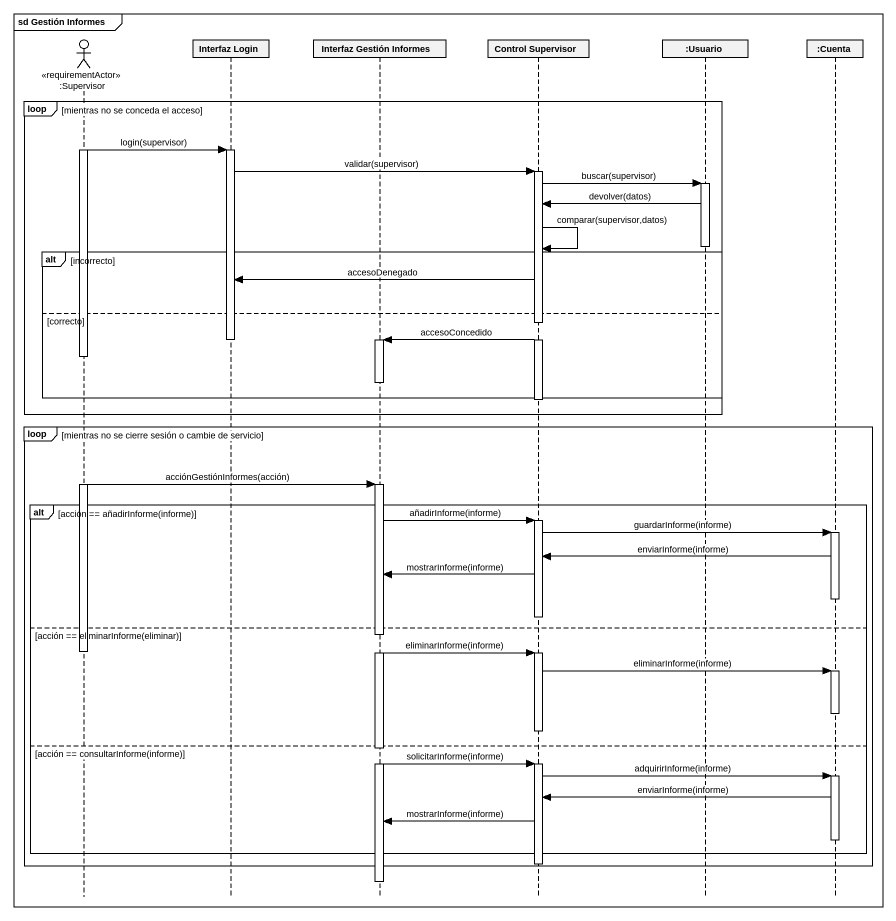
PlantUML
@startuml
mainframe sd Gestión Informes
hide footbox
actor ":Supervisor" as Supervisor <<requirementActor>>
participant "Interfaz Login" as Interfaz_Login
participant "Interfaz Gestión Informes" as Interfaz_Gestión_Informes
participant "Control Supervisor" as Control_Supervisor
participant ":Usuario" as Usuario
participant ":Cuenta" as Cuenta

loop mientras no se conceda el acceso
  activate Supervisor
  Supervisor -> Interfaz_Login : login(supervisor)
  activate Interfaz_Login
  Interfaz_Login -> Control_Supervisor : validar(supervisor)
  activate Control_Supervisor
  Control_Supervisor -> Usuario : buscar(supervisor)
  activate Usuario
  Usuario -> Control_Supervisor : devolver(datos)
  deactivate Usuario
  Control_Supervisor -> Control_Supervisor : comparar(supervisor,datos)
  alt incorrecto
    Control_Supervisor -> Interfaz_Login : accesoDenegado
  else correcto
    Control_Supervisor -> Interfaz_Gestión_Informes : accesoConcedido
    deactivate Interfaz_Login
    activate Interfaz_Gestión_Informes
    deactivate Interfaz_Gestión_Informes
  end
  deactivate Control_Supervisor
end
loop mientras no se cierre sesión o cambie de servicio
  Supervisor -> Interfaz_Gestión_Informes : acciónGestiónInformes(acción)
  activate Interfaz_Gestión_Informes
  alt acción == añadirInforme(informe)
    Interfaz_Gestión_Informes -> Control_Supervisor : añadirInforme(informe)
    activate Control_Supervisor
    Control_Supervisor -> Cuenta : guardarInforme(informe)
    activate Cuenta
    Cuenta -> Control_Supervisor : enviarInforme(informe)
    Control_Supervisor -> Interfaz_Gestión_Informes : mostrarInforme(informe)
    deactivate Cuenta
    deactivate Control_Supervisor
  else acción == eliminarInforme(eliminar)
    deactivate Supervisor
    Interfaz_Gestión_Informes -> Control_Supervisor : eliminarInforme(informe)
    activate Control_Supervisor
    Control_Supervisor -> Cuenta : eliminarInforme(informe)
    activate Cuenta
    deactivate Cuenta
    deactivate Control_Supervisor
  else acción == consultarInforme(informe)
    Interfaz_Gestión_Informes -> Control_Supervisor : solicitarInforme(informe)
    activate Control_Supervisor
    Control_Supervisor -> Cuenta : adquirirInforme(informe)
    activate Cuenta
    Cuenta -> Control_Supervisor : enviarInforme(informe)
    Control_Supervisor -> Interfaz_Gestión_Informes : mostrarInforme(informe)
    deactivate Cuenta
  end
  deactivate Control_Supervisor
end
deactivate Interfaz_Gestión_Informes
@enduml
